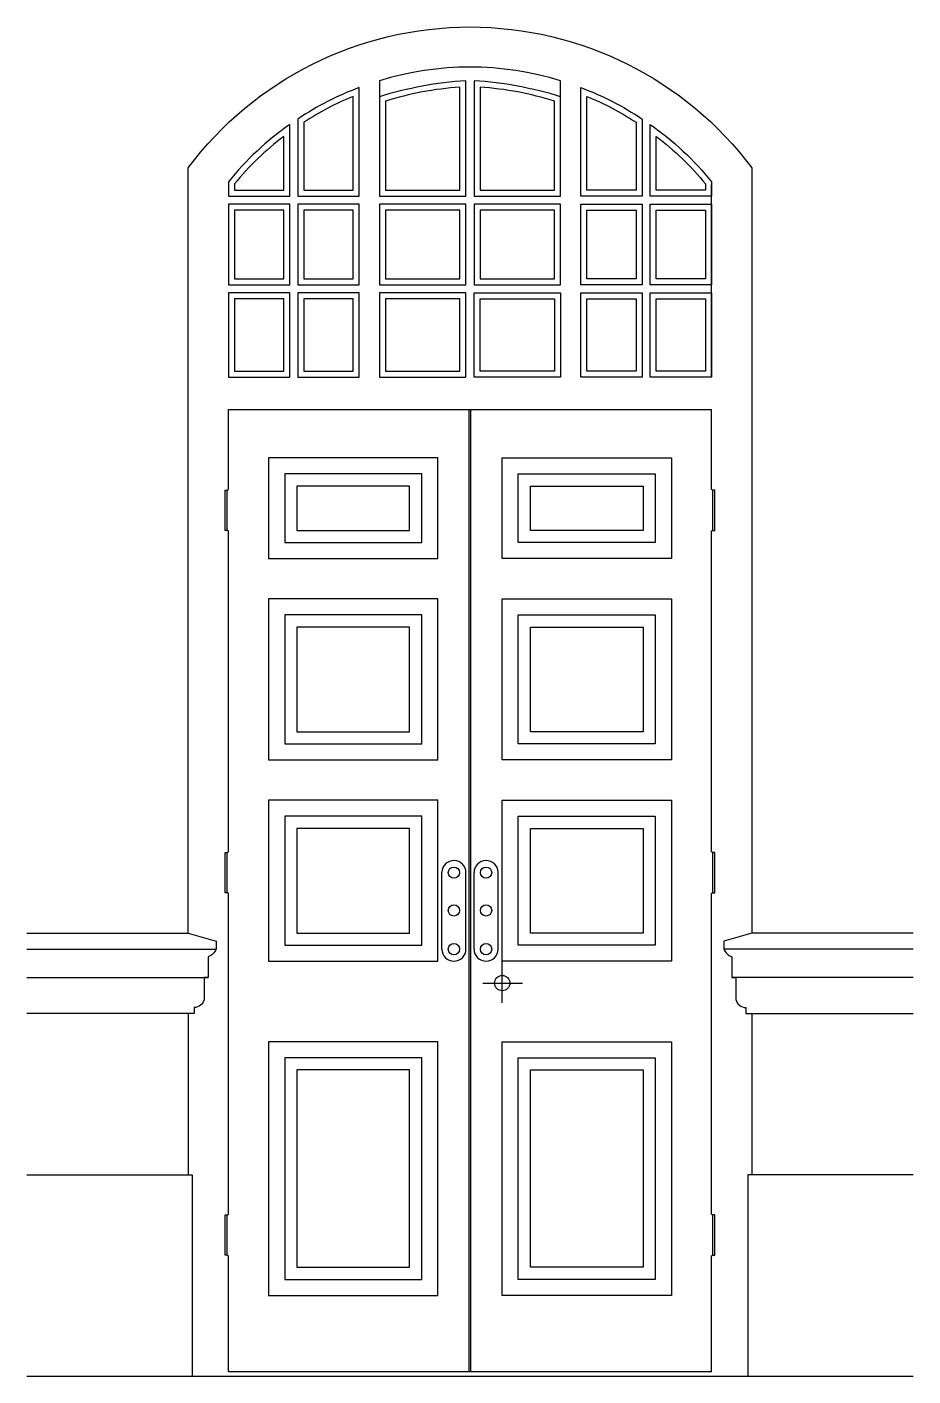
# Model space of a CAD drawing. Header units: metres. Extents: x -9194 to -6554, y -9 to 4011.
import ezdxf

# ---------------------------------------------------------------- set-up
doc = ezdxf.new("R2010")
doc.units = ezdxf.units.M
for name, color, linetype in [('2', 2, 'Continuous'), ('3', 3, 'Continuous'), ('7', 7, 'Continuous'), ('BH', 3, 'Continuous')]:
    doc.layers.add(name, color=color, linetype=linetype)

msp = doc.modelspace()

# ---------------------------------------------------------------- hatches: boundary and pattern name
at = {"layer": 'BH'}
h = msp.add_hatch(dxfattribs=at)
h.set_pattern_fill('AR-RROOF', scale=500)
h.paths.add_polyline_path([(-7903.56, 3831.75, 0.06), (-8125.56, 3789.84), (-8125.56, 3525.13), (-7903.56, 3525.13)])
h.paths.add_polyline_path([(-8125.56, 3465.13), (-8125.56, 3261.13), (-7903.56, 3261.13), (-7903.56, 3465.13)])
h.paths.add_polyline_path([(-8125.56, 3201.13), (-8125.56, 2985.13), (-7903.56, 2985.13), (-7903.56, 3201.13)])
h.paths.add_polyline_path([(-8221.56, 3201.13), (-8368.56, 3201.13), (-8368.56, 2985.13), (-8221.56, 2985.13)])
h.paths.add_polyline_path([(-8368.56, 3261.13), (-8221.56, 3261.13), (-8221.56, 3465.13), (-8368.56, 3465.13)])
h.paths.add_polyline_path([(-8368.56, 3727.1), (-8368.56, 3525.13), (-8221.56, 3525.13), (-8221.56, 3804.12, 0.05)])
h.paths.add_polyline_path([(-8428.56, 3525.13), (-8428.56, 3684.81, 0.06), (-8575.56, 3543.31), (-8575.56, 3525.13)])
h.paths.add_polyline_path([(-8428.56, 3465.13), (-8575.56, 3465.13), (-8575.56, 3261.13), (-8428.56, 3261.13)])
h.paths.add_polyline_path([(-8428.56, 2985.13), (-8428.56, 3201.13), (-8575.56, 3201.13), (-8575.56, 2985.13)])
h.paths.add_polyline_path([(-7843.56, 2985.13), (-7621.56, 2985.13), (-7621.56, 3201.13), (-7843.56, 3201.13)])
h.paths.add_polyline_path([(-7843.56, 3261.13), (-7621.56, 3261.13), (-7621.56, 3465.13), (-7843.56, 3465.13)])
h.paths.add_polyline_path([(-7843.56, 3525.13), (-7621.56, 3525.13), (-7621.56, 3789.84, 0.06), (-7843.56, 3831.75)])
h.paths.add_polyline_path([(-7525.56, 3525.13), (-7378.56, 3525.13), (-7378.56, 3727.1, 0.05), (-7525.56, 3804.12)])
h.paths.add_polyline_path([(-7525.56, 3261.13), (-7378.56, 3261.13), (-7378.56, 3465.13), (-7525.56, 3465.13)])
h.paths.add_polyline_path([(-7378.56, 3201.13), (-7525.56, 3201.13), (-7525.56, 2985.13), (-7378.56, 2985.13)])
h.paths.add_polyline_path([(-7171.56, 3201.13), (-7318.56, 3201.13), (-7318.56, 2985.13), (-7171.56, 2985.13)])
h.paths.add_polyline_path([(-7318.56, 3465.13), (-7318.56, 3261.13), (-7171.56, 3261.13), (-7171.56, 3465.13)])
h.paths.add_polyline_path([(-7318.56, 3684.81), (-7318.56, 3525.13), (-7171.56, 3525.13), (-7171.56, 3543.31, 0.06)])

# ---------------------------------------------------------------- linework, layer by layer
at = {"layer": '2'}
msp.add_line((-9193.56, -8.87), (-6553.56, -8.87), dxfattribs=at)
at = {"layer": '3'}
for p, q in [((-7876.06, 3.13), (-7876.06, 2871.13)), ((-7871.06, 3.13), (-7871.06, 2871.13)), ((-7957.56, 1263.13), (-7957.56, 1492.89)), ((-7885.56, 1263.13), (-7885.56, 1491.13)), ((-7861.56, 1263.13), (-7861.56, 1491.13)), ((-7789.56, 1263.13), (-7789.56, 1492.89)), ((-9193.56, 1263.13), (-8629.56, 1263.13)), ((-6553.56, 1263.13), (-7117.56, 1263.13)), ((-7777.56, 1103.66), (-7777.56, 1227.13)), ((-9193.56, 1179.13), (-8653.56, 1179.13)), ((-6553.56, 1179.13), (-7093.56, 1179.13)), ((-7835.33, 1162.07), (-7716.68, 1162.07))]:
    msp.add_line(p, q, dxfattribs=at)
for points in [[(-8125.56, 3525.13), (-7903.56, 3525.13), (-7903.56, 3831.75, 0.06), (-8125.56, 3789.84)], [(-7843.56, 3831.75), (-7843.56, 3525.13), (-7621.56, 3525.13), (-7621.56, 3789.84, 0.06)], [(-8368.56, 3525.13), (-8221.56, 3525.13), (-8221.56, 3804.12, 0.05), (-8368.56, 3727.1)], [(-7378.56, 3525.13), (-7525.56, 3525.13), (-7525.56, 3804.12, -0.05), (-7378.56, 3727.1)], [(-8428.56, 3684.81, 0.06), (-8575.56, 3543.31), (-8575.56, 3525.13), (-8428.56, 3525.13)], [(-7318.56, 3684.81, -0.06), (-7171.56, 3543.31), (-7171.56, 3525.13), (-7318.56, 3525.13)]]:
    msp.add_lwpolyline(points, format="xyb", close=True, dxfattribs=at)
for points in [[(-8575.56, 3261.13), (-8428.56, 3261.13), (-8428.56, 3465.13), (-8575.56, 3465.13)], [(-8368.56, 3261.13), (-8221.56, 3261.13), (-8221.56, 3465.13), (-8368.56, 3465.13)], [(-8125.56, 3261.13), (-7903.56, 3261.13), (-7903.56, 3465.13), (-8125.56, 3465.13)], [(-7843.56, 3261.13), (-7621.56, 3261.13), (-7621.56, 3465.13), (-7843.56, 3465.13)], [(-7378.56, 3261.13), (-7525.56, 3261.13), (-7525.56, 3465.13), (-7378.56, 3465.13)], [(-7171.56, 3261.13), (-7318.56, 3261.13), (-7318.56, 3465.13), (-7171.56, 3465.13)], [(-8575.56, 2985.13), (-8428.56, 2985.13), (-8428.56, 3201.13), (-8575.56, 3201.13)], [(-8368.56, 2985.13), (-8221.56, 2985.13), (-8221.56, 3201.13), (-8368.56, 3201.13)], [(-8125.56, 2985.13), (-7903.56, 2985.13), (-7903.56, 3201.13), (-8125.56, 3201.13)], [(-7621.56, 3201.13), (-7621.56, 2985.13), (-7843.56, 2985.13), (-7843.56, 3201.13)], [(-7378.56, 2985.13), (-7525.56, 2985.13), (-7525.56, 3201.13), (-7378.56, 3201.13)], [(-7171.56, 2985.13), (-7318.56, 2985.13), (-7318.56, 3201.13), (-7171.56, 3201.13)], [(-8425.56, 2475.13), (-8017.56, 2475.13), (-8017.56, 2679.13), (-8425.56, 2679.13)], [(-7321.56, 2475.13), (-7729.56, 2475.13), (-7729.56, 2679.13), (-7321.56, 2679.13)], [(-8017.56, 1875.13), (-8017.56, 2259.13), (-8425.56, 2259.13), (-8425.56, 1875.13)], [(-7729.56, 1875.13), (-7729.56, 2259.13), (-7321.56, 2259.13), (-7321.56, 1875.13)], [(-8425.56, 1275.13), (-8017.56, 1275.13), (-8017.56, 1659.13), (-8425.56, 1659.13)], [(-7321.56, 1275.13), (-7729.56, 1275.13), (-7729.56, 1659.13), (-7321.56, 1659.13)], [(-8425.56, 279.13), (-8017.56, 279.13), (-8017.56, 939.13), (-8425.56, 939.13)], [(-7321.56, 279.13), (-7729.56, 279.13), (-7729.56, 939.13), (-7321.56, 939.13)]]:
    msp.add_lwpolyline(points, close=True, dxfattribs=at)
for centre, radius in [((-7921.56, 1491.13), 16.8), ((-7825.56, 1491.13), 16.8), ((-7921.56, 1378.68), 16.8), ((-7825.56, 1378.68), 16.8), ((-7921.56, 1263.13), 16.8), ((-7825.56, 1263.13), 16.8), ((-7777.56, 1162.07), 22.8)]:
    msp.add_circle(centre, radius, dxfattribs=at)
for centre, radius, start, end in [((-7921.58, 1491.1), 36.02, 0.04, 177.15), ((-7825.53, 1491.1), 36.02, 2.85, 179.96), ((-7921.56, 1263.13), 36, 180, 0), ((-7825.56, 1263.13), 36, 180, 0)]:
    msp.add_arc(centre, radius, start, end, dxfattribs=at)
at = {"layer": '7'}
for p, q in [((-8593.56, 3541.59), (-8593.56, 3507.13)), ((-7153.56, 2967.13), (-7153.56, 3541.59)), ((-7153.56, 3541.59), (-7153.56, 3507.13)), ((-8593.56, 2871.13), (-7153.56, 2871.13)), ((-8597.16, 2511.13), (-8597.16, 2631.13)), ((-7149.96, 2511.13), (-7149.96, 2631.13)), ((-8597.16, 1431.13), (-8597.16, 1551.13)), ((-7149.96, 1431.13), (-7149.96, 1551.13)), ((-8597.16, 351.13), (-8597.16, 471.13)), ((-7149.96, 351.13), (-7149.96, 471.13))]:
    msp.add_line(p, q, dxfattribs=at)
for points in [[(-8713.56, 1311.13), (-8713.56, 3591.13, -0.5), (-7033.56, 3591.13), (-7033.56, 1311.13)], [(-7603.56, 3803.07), (-7603.56, 3851.07, 0.15), (-8143.56, 3851.07), (-8143.56, 3803.07)], [(-7153.56, 3.13), (-8593.56, 3.13), (-8593.56, 349.02, 0.29), (-8597.16, 351.13), (-8603.16, 351.13), (-8603.16, 471.13), (-8597.16, 471.13, 0.29), (-8593.56, 473.24), (-8593.56, 1429.02, 0.29), (-8597.16, 1431.13), (-8603.16, 1431.13), (-8603.16, 1551.13), (-8597.16, 1551.13, 0.29), (-8593.56, 1553.24), (-8593.56, 2509.02, 0.29), (-8597.16, 2511.13), (-8603.16, 2511.13), (-8603.16, 2631.13), (-8597.16, 2631.13, 0.29), (-8593.56, 2633.24), (-8593.56, 2871.13)], [(-7153.56, 3.13), (-7153.56, 349.02, -0.29), (-7149.96, 351.13), (-7143.96, 351.13), (-7143.96, 471.13), (-7149.96, 471.13, -0.29), (-7153.56, 473.24), (-7153.56, 1429.02, -0.29), (-7149.96, 1431.13), (-7143.96, 1431.13), (-7143.96, 1551.13), (-7149.96, 1551.13, -0.29), (-7153.56, 1553.24), (-7153.56, 2509.02, -0.29), (-7149.96, 2511.13), (-7143.96, 2511.13), (-7143.96, 2631.13), (-7149.96, 2631.13, -0.29), (-7153.56, 2633.24), (-7153.56, 2871.13)], [(-9193.56, 1311.13), (-8713.56, 1311.13), (-8629.56, 1287.13), (-8629.56, 1263.13, -0.16), (-8653.56, 1239.79), (-8653.56, 1179.13), (-8665.56, 1179.13), (-8665.56, 1113.13, -0.34), (-8695.56, 1089.13), (-8695.56, 1071.13), (-9193.56, 1071.13)], [(-6553.56, 1311.13), (-7033.56, 1311.13), (-7117.56, 1287.13), (-7117.56, 1263.13, 0.16), (-7093.56, 1239.79), (-7093.56, 1179.13), (-7081.56, 1179.13), (-7081.56, 1113.13, 0.34), (-7051.56, 1089.13), (-7051.56, 1071.13), (-6553.56, 1071.13)]]:
    msp.add_lwpolyline(points, format="xyb", dxfattribs=at)
for points in [[(-8386.56, 3507.13), (-8203.56, 3507.13), (-8203.56, 3830.61, 0.06), (-8386.56, 3736.84)], [(-8143.56, 3507.13), (-7885.56, 3507.13), (-7885.56, 3851, 0.06), (-8143.56, 3803.07)], [(-7861.56, 3851), (-7861.56, 3507.13), (-7603.56, 3507.13), (-7603.56, 3803.07, 0.06)], [(-7360.56, 3507.13), (-7543.56, 3507.13), (-7543.56, 3830.61, -0.06), (-7360.56, 3736.84)], [(-8410.56, 3720.42, 0.07), (-8593.56, 3549.77), (-8593.56, 3507.13), (-8410.56, 3507.13)], [(-7336.56, 3720.42, -0.07), (-7153.56, 3549.77), (-7153.56, 3507.13), (-7336.56, 3507.13)]]:
    msp.add_lwpolyline(points, format="xyb", close=True, dxfattribs=at)
for points in [[(-8593.56, 3483.13), (-8593.56, 3243.13)], [(-7153.56, 3483.13), (-7153.56, 3243.13)], [(-8593.56, 3219.13), (-8593.56, 2967.13)], [(-7153.56, 3219.13), (-7153.56, 2967.13)], [(-8713.56, 1071.13), (-8713.56, 591.13)], [(-7033.56, 1071.13), (-7033.56, 591.13)], [(-9193.56, 591.13), (-8701.56, 591.13), (-8701.56, -8.87)], [(-6553.56, 591.13), (-7045.56, 591.13), (-7045.56, -8.87)]]:
    msp.add_lwpolyline(points, dxfattribs=at)
for points in [[(-8593.56, 3243.13), (-8410.56, 3243.13), (-8410.56, 3483.13), (-8593.56, 3483.13)], [(-8386.56, 3243.13), (-8203.56, 3243.13), (-8203.56, 3483.13), (-8386.56, 3483.13)], [(-8143.56, 3243.13), (-7885.56, 3243.13), (-7885.56, 3483.13), (-8143.56, 3483.13)], [(-7861.56, 3243.13), (-7603.56, 3243.13), (-7603.56, 3483.13), (-7861.56, 3483.13)], [(-7360.56, 3243.13), (-7543.56, 3243.13), (-7543.56, 3483.13), (-7360.56, 3483.13)], [(-7153.56, 3243.13), (-7336.56, 3243.13), (-7336.56, 3483.13), (-7153.56, 3483.13)], [(-8593.56, 2967.13), (-8410.56, 2967.13), (-8410.56, 3219.13), (-8593.56, 3219.13)], [(-8386.56, 2967.13), (-8203.56, 2967.13), (-8203.56, 3219.13), (-8386.56, 3219.13)], [(-8143.56, 2967.13), (-7885.56, 2967.13), (-7885.56, 3219.13), (-8143.56, 3219.13)], [(-7603.56, 3219.13), (-7603.56, 2967.13), (-7861.56, 2967.13), (-7861.56, 3219.13)], [(-7360.56, 2967.13), (-7543.56, 2967.13), (-7543.56, 3219.13), (-7360.56, 3219.13)], [(-7153.56, 2967.13), (-7336.56, 2967.13), (-7336.56, 3219.13), (-7153.56, 3219.13)], [(-8473.56, 2427.13), (-7969.56, 2427.13), (-7969.56, 2727.13), (-8473.56, 2727.13)], [(-7273.56, 2427.13), (-7777.56, 2427.13), (-7777.56, 2727.13), (-7273.56, 2727.13)], [(-8389.56, 2511.13), (-8053.56, 2511.13), (-8053.56, 2643.13), (-8389.56, 2643.13)], [(-7357.56, 2511.13), (-7693.56, 2511.13), (-7693.56, 2643.13), (-7357.56, 2643.13)], [(-7969.56, 1827.13), (-7969.56, 2307.13), (-8473.56, 2307.13), (-8473.56, 1827.13)], [(-7777.56, 1827.13), (-7777.56, 2307.13), (-7273.56, 2307.13), (-7273.56, 1827.13)], [(-8053.56, 1911.13), (-8053.56, 2223.13), (-8389.56, 2223.13), (-8389.56, 1911.13)], [(-7693.56, 1911.13), (-7693.56, 2223.13), (-7357.56, 2223.13), (-7357.56, 1911.13)], [(-8473.56, 1227.13), (-7969.56, 1227.13), (-7969.56, 1707.13), (-8473.56, 1707.13)], [(-7273.56, 1227.13), (-7777.56, 1227.13), (-7777.56, 1707.13), (-7273.56, 1707.13)], [(-8389.56, 1311.13), (-8053.56, 1311.13), (-8053.56, 1623.13), (-8389.56, 1623.13)], [(-7357.56, 1311.13), (-7693.56, 1311.13), (-7693.56, 1623.13), (-7357.56, 1623.13)], [(-8473.56, 231.13), (-7969.56, 231.13), (-7969.56, 987.13), (-8473.56, 987.13)], [(-7273.56, 231.13), (-7777.56, 231.13), (-7777.56, 987.13), (-7273.56, 987.13)], [(-8389.56, 315.13), (-8053.56, 315.13), (-8053.56, 903.13), (-8389.56, 903.13)], [(-7357.56, 315.13), (-7693.56, 315.13), (-7693.56, 903.13), (-7357.56, 903.13)]]:
    msp.add_lwpolyline(points, close=True, dxfattribs=at)

doc.saveas('drawing.dxf')
